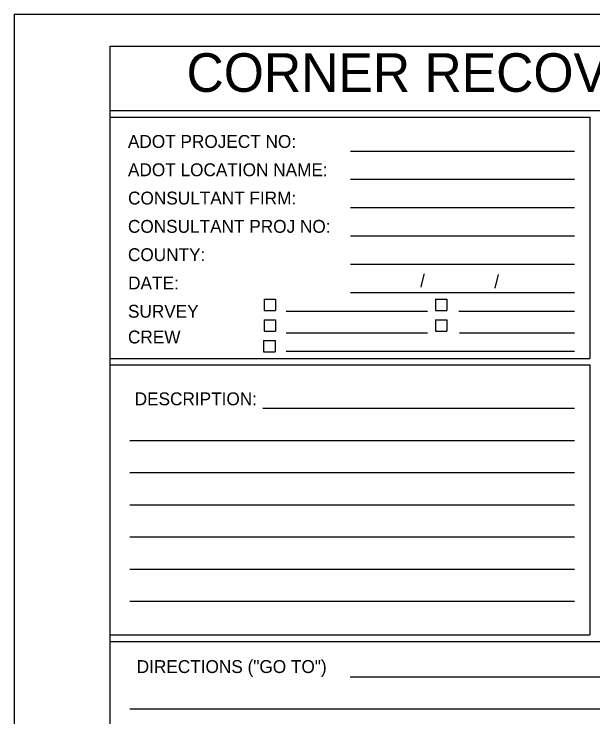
# Model space of a CAD drawing. Extents: x 4549 to 5399, y 9 to 1109.
# Drawn here: x 4549 to 4999, y 563 to 1109 of the extents above; entities that cross this region are included whole.
import ezdxf

# ---------------------------------------------------------------- set-up
doc = ezdxf.new("R2010")
doc.units = 0
for name, color, linetype in [('1', 7, 'Continuous'), ('18', 7, 'Continuous'), ('30', 7, 'Continuous'), ('63', 7, 'Continuous')]:
    doc.layers.add(name, color=color, linetype=linetype)

msp = doc.modelspace()

# ---------------------------------------------------------------- linework, layer by layer
at = {"layer": '1'}
msp.add_line((4548.88, 1109.42), (4548.88, 9.42), dxfattribs=at)
at = {"layer": '30'}
for p, q in [((4623.54, 1029.29), (4996.47, 1029.29)), ((4996.47, 1029.29), (4996.47, 841.68)), ((4810.36, 1002.94), (4984.75, 1002.94)), ((4810.36, 980.94), (4984.75, 980.94)), ((4810.36, 958.94), (4984.75, 958.94)), ((4810.36, 936.94), (4984.75, 936.94)), ((4810.36, 914.94), (4984.75, 914.94)), ((4810.36, 892.94), (4984.75, 892.94)), ((4743.23, 887.77), (4752.08, 887.77)), ((4743.23, 887.77), (4743.23, 878.93)), ((4752.08, 887.77), (4752.08, 878.93)), ((4876.64, 887.77), (4885.49, 887.77)), ((4876.64, 887.77), (4876.64, 878.93)), ((4885.49, 887.77), (4885.49, 878.93)), ((4743.23, 878.93), (4752.08, 878.93)), ((4760.45, 878.56), (4870.25, 878.56)), ((4876.64, 878.93), (4885.49, 878.93)), ((4894.66, 878.56), (4984.75, 878.56)), ((4743.23, 871.72), (4752.08, 871.72)), ((4743.23, 871.72), (4743.23, 862.88)), ((4752.08, 871.72), (4752.08, 862.88)), ((4876.64, 871.72), (4885.49, 871.72)), ((4876.64, 871.72), (4876.64, 862.88)), ((4885.49, 871.72), (4885.49, 862.88)), ((4743.23, 862.88), (4752.08, 862.88)), ((4760.45, 861.57), (4870.25, 861.57)), ((4876.64, 862.88), (4885.49, 862.88)), ((4895.09, 861.57), (4984.75, 861.57)), ((4742.94, 855.72), (4751.79, 855.72)), ((4742.94, 855.72), (4742.94, 846.88)), ((4751.79, 855.72), (4751.79, 846.88)), ((4760.45, 847.24), (4984.75, 847.24)), ((4623.54, 841.68), (4996.47, 841.68)), ((4742.94, 846.88), (4751.79, 846.88)), ((4623.54, 836.68), (4996.47, 836.68)), ((4996.47, 836.68), (4996.47, 626.75)), ((4742.34, 802.94), (4984.75, 802.94)), ((4638.83, 777.94), (4984.75, 777.94)), ((4638.83, 752.94), (4984.75, 752.94)), ((4638.83, 727.94), (4984.75, 727.94)), ((4638.83, 702.94), (4984.75, 702.94)), ((4638.83, 677.94), (4984.75, 677.94)), ((4638.83, 652.94), (4984.75, 652.94)), ((4623.54, 626.75), (4996.47, 626.75)), ((4623.54, 621.75), (5373.87, 621.75)), ((4810.29, 594.18), (5354.17, 594.18)), ((4638.83, 569.18), (5354.17, 569.18))]:
    msp.add_line(p, q, dxfattribs=at)
at = {"layer": '63'}
for p, q in [((4548.88, 1109.42), (5398.88, 1109.42)), ((4623.54, 1084.42), (5373.88, 1084.42)), ((4623.54, 556.82), (4623.54, 1084.42)), ((4623.54, 1034.42), (5373.88, 1034.42))]:
    msp.add_line(p, q, dxfattribs=at)

# ---------------------------------------------------------------- texts
at = {"layer": '18'}
msp.add_text('CORNER RECOVERY SHEET', height=30, dxfattribs=at).set_placement((4682.98, 1048.95))
at = {"layer": '30'}
for s, p in [('ADOT PROJECT NO:', (4637.41, 1005.37)), ('ADOT LOCATION NAME:', (4637.45, 983.37)), ('CONSULTANT FIRM:', (4637.52, 961.37)), ('CONSULTANT PROJ NO:', (4637.42, 939.37)), ('COUNTY:', (4637.42, 917.37)), ('/', (4864.61, 897)), ('DATE:', (4637.54, 895.37)), ('/', (4922.23, 896.46)), ('SURVEY', (4637.44, 873.37)), ('CREW', (4637.44, 853.37)), ('DESCRIPTION:', (4642.66, 805.29)), ('DIRECTIONS ("GO TO")', (4644.26, 597.15))]:
    msp.add_text(s, height=10, dxfattribs=at).set_placement(p)

doc.saveas('drawing.dxf')
